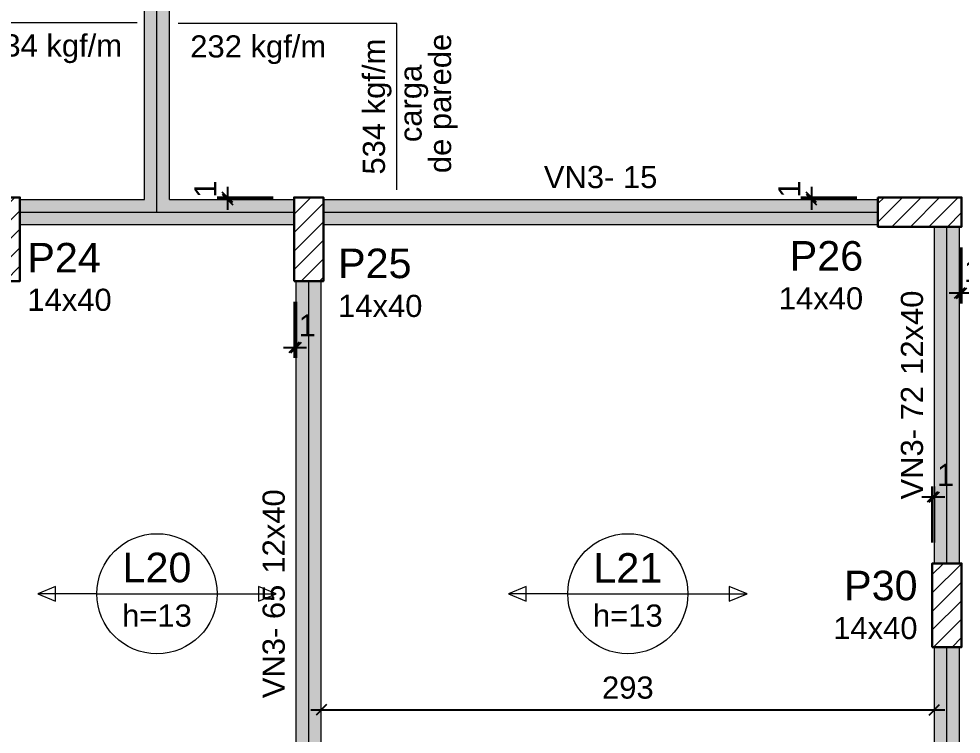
# Model space of a CAD drawing. Header units: millimetres. Extents: x -8 to 605, y -494 to 220.
# Drawn here: x 14.14 to 23.15, y -442.96 to -436.12 of the extents above; entities that cross this region are included whole.
import ezdxf

# ---------------------------------------------------------------- set-up
doc = ezdxf.new("R2010")
doc.units = ezdxf.units.MM
doc.header["$MEASUREMENT"] = 0
doc.linetypes.add('NULL', pattern=[0])
for name, color, linetype, lineweight in [('FO-Cargas de parede', 7, 'Continuous', 5), ('FO-Cotas', 5, 'Continuous', 5), ('FO-Eixos', 5, 'Continuous', 5), ('FO-Hachura pilar que passa', 19, 'Continuous', 5), ('FO-Hachura viga', 43, 'Continuous', 5), ('FO-Pilares', 4, 'Continuous', 30), ('FO-Textos das lajes', 1, 'Continuous', 20), ('FO-Textos das vigas', 7, 'Continuous', 5), ('FO-Textos dos pilares', 7, 'Continuous', 5), ('FO-Vigas', 1, 'Continuous', 20)]:
    doc.layers.add(name, color=color, linetype=linetype, lineweight=lineweight)
doc.styles.add('Arial', font='arial.ttf')
doc.dimstyles.new('UM_50.000000', dxfattribs={"dimtxt": 0.18, "dimasz": 0.1, "dimexe": 0.1, "dimexo": 0.2, "dimgap": 0, "dimtad": 1, "dimtih": 1, "dimtoh": 1, "dimdec": 1, "dimlfac": 50, "dimzin": 0, "dimdsep": 46, "dimtxsty": 'Standard', "dimcen": 0.09, "dimdle": 0.1, "dimadec": 1, "dimazin": 2, "dimtfac": 1, "dimtdec": 4, "dimtofl": 0, "dimtmove": 0, "dimatfit": 3, "dimfxl": 1, "dimtolj": 1, "dimarcsym": 0})
pattern_1 = [(45, (-4.58844, -411.61486), (-0.08838835, 0.08838835), [])]

# ---------------------------------------------------------------- blocks, each defined once
blk = doc.blocks.new('_Oblique')
at = {"color": 0, "linetype": 'ByBlock', "lineweight": -2}
blk.add_line((-0.5, -0.5), (0.5, 0.5), dxfattribs=at)
blk = doc.blocks.new('*D4259')
at = {"layer": 'Defpoints', "color": 0, "transparency": 16777216}
for p in [(17.0316, -442.7247), (22.8916, -442.7247), (22.8916, -442.7247)]:
    blk.add_point(p, dxfattribs=at)
at = {"layer": 'FO-Cotas', "color": 0, "lineweight": -2, "transparency": 16777216}
blk.add_line((16.9316, -442.7247), (22.9916, -442.7247), dxfattribs=at)
at = {"layer": 'FO-Cotas', "color": 0, "lineweight": -2, "transparency": 16777216, "xscale": 0.1, "yscale": 0.1, "zscale": 0.1, "rotation": 180}
blk.add_blockref('_Oblique', (17.0316, -442.7247), dxfattribs=at)
at = {"layer": 'FO-Cotas', "color": 0, "lineweight": -2, "transparency": 16777216, "xscale": 0.1, "yscale": 0.1, "zscale": 0.1}
blk.add_blockref('_Oblique', (22.8916, -442.7247), dxfattribs=at)
at = {"layer": 'FO-Cotas', "color": 7, "transparency": 16777216, "insert": (19.9616, -442.5129), "char_height": 0.2118, "attachment_point": 5, "rotation": 0.00573, "style": 'Arial'}
blk.add_mtext('\\A1;293', dxfattribs=at)
blk = doc.blocks.new('*D4397')
at = {"layer": 'Defpoints', "color": 0, "transparency": 16777216}
for p in [(16.7716, -438.6249), (16.7916, -438.6249), (16.7916, -439.2603)]:
    blk.add_point(p, dxfattribs=at)
at = {"layer": 'FO-Cotas', "color": 0, "lineweight": -2, "transparency": 16777216}
for p, q in [((16.7716, -438.8249), (16.7716, -439.3603)), ((16.7916, -438.8249), (16.7916, -439.3603)), ((16.6716, -439.2603), (16.8916, -439.2603))]:
    blk.add_line(p, q, dxfattribs=at)
at = {"layer": 'FO-Cotas', "color": 0, "lineweight": -2, "transparency": 16777216, "xscale": 0.1, "yscale": 0.1, "zscale": 0.1, "rotation": 180}
blk.add_blockref('_Oblique', (16.7716, -439.2603), dxfattribs=at)
at = {"layer": 'FO-Cotas', "color": 0, "lineweight": -2, "transparency": 16777216, "xscale": 0.1, "yscale": 0.1, "zscale": 0.1}
blk.add_blockref('_Oblique', (16.7916, -439.2603), dxfattribs=at)
at = {"layer": 'FO-Cotas', "color": 7, "transparency": 16777216, "insert": (16.8978, -439.0485), "char_height": 0.2118, "attachment_point": 5, "rotation": 0.00573, "style": 'Arial'}
blk.add_mtext('\\A1;1', dxfattribs=at)
blk = doc.blocks.new('*D4398')
at = {"layer": 'Defpoints', "color": 0, "transparency": 16777216}
for p in [(23.1316, -438.1047), (23.1516, -438.1047), (23.1316, -438.7401)]:
    blk.add_point(p, dxfattribs=at)
at = {"layer": 'FO-Cotas', "color": 0, "lineweight": -2, "transparency": 16777216}
for p, q in [((23.1316, -438.3047), (23.1316, -438.8401)), ((23.1516, -438.3047), (23.1516, -438.8401)), ((23.2516, -438.7401), (23.0316, -438.7401))]:
    blk.add_line(p, q, dxfattribs=at)
at = {"layer": 'FO-Cotas', "color": 0, "lineweight": -2, "transparency": 16777216, "xscale": 0.1, "yscale": 0.1, "zscale": 0.1, "rotation": 180}
blk.add_blockref('_Oblique', (23.1316, -438.7401), dxfattribs=at)
at = {"layer": 'FO-Cotas', "color": 0, "lineweight": -2, "transparency": 16777216, "xscale": 0.1, "yscale": 0.1, "zscale": 0.1}
blk.add_blockref('_Oblique', (23.1516, -438.7401), dxfattribs=at)
at = {"layer": 'FO-Cotas', "color": 7, "transparency": 16777216, "insert": (23.2578, -438.5283), "char_height": 0.2118, "attachment_point": 5, "rotation": 0.00573, "style": 'Arial'}
blk.add_mtext('\\A1;1', dxfattribs=at)
blk = doc.blocks.new('*D4403')
at = {"layer": 'Defpoints', "color": 0, "transparency": 16777216}
for p in [(22.8916, -440.6893), (22.8716, -441.3247), (22.8916, -441.3247)]:
    blk.add_point(p, dxfattribs=at)
at = {"layer": 'FO-Cotas', "color": 0, "lineweight": -2, "transparency": 16777216}
for p, q in [((22.8716, -441.1247), (22.8716, -440.5893)), ((22.8916, -441.1247), (22.8916, -440.5893)), ((22.7716, -440.6893), (22.9916, -440.6893))]:
    blk.add_line(p, q, dxfattribs=at)
at = {"layer": 'FO-Cotas', "color": 0, "lineweight": -2, "transparency": 16777216, "xscale": 0.1, "yscale": 0.1, "zscale": 0.1, "rotation": 180}
blk.add_blockref('_Oblique', (22.8716, -440.6893), dxfattribs=at)
at = {"layer": 'FO-Cotas', "color": 0, "lineweight": -2, "transparency": 16777216, "xscale": 0.1, "yscale": 0.1, "zscale": 0.1}
blk.add_blockref('_Oblique', (22.8916, -440.6893), dxfattribs=at)
at = {"layer": 'FO-Cotas', "color": 7, "transparency": 16777216, "insert": (22.9978, -440.4775), "char_height": 0.2118, "attachment_point": 5, "rotation": 0.00573, "style": 'Arial'}
blk.add_mtext('\\A1;1', dxfattribs=at)
blk = doc.blocks.new('*D4475')
at = {"layer": 'Defpoints', "color": 0, "transparency": 16777216}
for p in [(16.1362, -437.8449), (16.7716, -437.8249), (16.7716, -437.8449)]:
    blk.add_point(p, dxfattribs=at)
at = {"layer": 'FO-Cotas', "color": 0, "lineweight": -2, "transparency": 16777216}
for p, q in [((16.1362, -437.7249), (16.1362, -437.9449)), ((16.5716, -437.8249), (16.0362, -437.8249)), ((16.5716, -437.8449), (16.0362, -437.8449))]:
    blk.add_line(p, q, dxfattribs=at)
at = {"layer": 'FO-Cotas', "color": 0, "lineweight": -2, "transparency": 16777216, "xscale": 0.1, "yscale": 0.1, "zscale": 0.1}
for p, rotation in [((16.1362, -437.8249), 90), ((16.1362, -437.8449), 270)]:
    blk.add_blockref('_Oblique', p, dxfattribs=dict(at, rotation=rotation))
at = {"layer": 'FO-Cotas', "color": 7, "transparency": 16777216, "insert": (15.9244, -437.7466), "char_height": 0.2118, "attachment_point": 5, "rotation": 90, "style": 'Arial'}
blk.add_mtext('\\A1;1', dxfattribs=at)
blk = doc.blocks.new('*D4476')
at = {"layer": 'Defpoints', "color": 0, "transparency": 16777216}
for p in [(21.7162, -437.8449), (22.3516, -437.8247), (22.3516, -437.8449)]:
    blk.add_point(p, dxfattribs=at)
at = {"layer": 'FO-Cotas', "color": 0, "lineweight": -2, "transparency": 16777216}
for p, q in [((21.7162, -437.7247), (21.7162, -437.9449)), ((22.1516, -437.8247), (21.6162, -437.8247)), ((22.1516, -437.8449), (21.6162, -437.8449))]:
    blk.add_line(p, q, dxfattribs=at)
at = {"layer": 'FO-Cotas', "color": 0, "lineweight": -2, "transparency": 16777216, "xscale": 0.1, "yscale": 0.1, "zscale": 0.1}
for p, rotation in [((21.7162, -437.8247), 90), ((21.7162, -437.8449), 270)]:
    blk.add_blockref('_Oblique', p, dxfattribs=dict(at, rotation=rotation))
at = {"layer": 'FO-Cotas', "color": 7, "transparency": 16777216, "insert": (21.5044, -437.7464), "char_height": 0.2118, "attachment_point": 5, "rotation": 90, "style": 'Arial'}
blk.add_mtext('\\A1;1', dxfattribs=at)

msp = doc.modelspace()

# ---------------------------------------------------------------- hatches: boundary and pattern name
at = {"layer": 'FO-Hachura pilar que passa', "linetype": 'Continuous', "ltscale": 0.2}
h = msp.add_hatch(dxfattribs=at)
h.set_pattern_fill('ANSI31', color=19, style=0)
h.set_pattern_definition(pattern_1)
h.paths.add_polyline_path([(13.8716, -438.6247), (14.0116, -438.6247), (14.1516, -438.6247), (14.1516, -438.2247), (14.1516, -437.8247), (14.0116, -437.8247), (13.8716, -437.8247), (13.8716, -438.2247)])
h = msp.add_hatch(dxfattribs=at)
h.set_pattern_fill('ANSI31', color=19, style=0)
h.set_pattern_definition(pattern_1)
h.paths.add_polyline_path([(16.7716, -438.6249), (16.9116, -438.6249), (17.0516, -438.6249), (17.0516, -438.2249), (17.0516, -437.8249), (16.9116, -437.8249), (16.7716, -437.8249), (16.7716, -438.2249)])
h = msp.add_hatch(dxfattribs=at)
h.set_pattern_fill('ANSI31', color=19, style=0)
h.set_pattern_definition(pattern_1)
h.paths.add_polyline_path([(22.3516, -437.8247), (22.3516, -437.9647), (22.3516, -438.1047), (22.7516, -438.1047), (23.1516, -438.1047), (23.1516, -437.9647), (23.1516, -437.8247), (22.7516, -437.8247)])
h = msp.add_hatch(dxfattribs=at)
h.set_pattern_fill('ANSI31', color=19, style=0)
h.set_pattern_definition(pattern_1)
h.paths.add_polyline_path([(22.8716, -442.1247), (23.0116, -442.1247), (23.1516, -442.1247), (23.1516, -441.7247), (23.1516, -441.3247), (23.0116, -441.3247), (22.8716, -441.3247), (22.8716, -441.7247)])
at = {"layer": 'FO-Hachura viga', "linetype": 'Continuous', "ltscale": 0.2}
for points in [[(15.5816, -437.8449), (15.5816, -437.8449), (15.5816, -433.5249), (15.3416, -433.5249), (15.3416, -437.8449), (15.4616, -437.9649), (15.5816, -437.8449)], [(15.4616, -437.9649), (15.4616, -437.9649), (15.3416, -437.8449), (14.1516, -437.8449), (14.1516, -438.0849), (15.4616, -438.0849), (15.4616, -437.9649)], [(16.7716, -437.8449), (16.7716, -437.8449), (15.5816, -437.8449), (15.4616, -437.9649), (15.4616, -438.0849), (16.7716, -438.0849), (16.7716, -437.8449)], [(22.3516, -437.8449), (22.3516, -437.8449), (17.0516, -437.8449), (17.0516, -438.0849), (22.3516, -438.0849), (22.3516, -437.8449)], [(23.1316, -438.1047), (23.1316, -438.1047), (22.8916, -438.1047), (22.8916, -441.3247), (23.1316, -441.3247), (23.1316, -438.1047)], [(17.0316, -438.6249), (17.0316, -438.6249), (16.7916, -438.6249), (16.7916, -444.6049), (17.0316, -444.6049), (17.0316, -438.6249)], [(23.1316, -442.1247), (23.1316, -442.1247), (22.8916, -442.1247), (22.8916, -445.1447), (23.0116, -445.2647), (23.1316, -445.2647), (23.1316, -442.1247)]]:
    msp.add_hatch(color=43, dxfattribs=at).paths.add_polyline_path(points)

# ---------------------------------------------------------------- linework, layer by layer
at = {"layer": 'FO-Cargas de parede'}
for p, q in [((13.1646, -436.1539), (15.2736, -436.1539)), ((17.7556, -436.1629), (15.6646, -436.1629)), ((17.7556, -437.7519), (17.7556, -436.1629))]:
    msp.add_line(p, q, dxfattribs=at)
at = {"layer": 'FO-Eixos'}
for p, q in [((15.4616, -437.9649), (15.4616, -433.5249)), ((14.1516, -437.9649), (15.4616, -437.9649)), ((15.4616, -437.9649), (16.7716, -437.9649)), ((17.0516, -437.9649), (22.3516, -437.9649)), ((23.0116, -441.3247), (23.0116, -438.1047)), ((16.9116, -444.6049), (16.9116, -438.6249)), ((23.0116, -445.2647), (23.0116, -442.1247))]:
    msp.add_line(p, q, dxfattribs=at)
at = {"layer": 'FO-Pilares'}
for points in [[(13.8716, -438.6247), (14.0116, -438.6247), (14.1516, -438.6247), (14.1516, -438.2247), (14.1516, -437.8247), (14.0116, -437.8247), (13.8716, -437.8247), (13.8716, -438.2247), (13.8716, -438.6247)], [(16.7716, -438.6249), (16.9116, -438.6249), (17.0516, -438.6249), (17.0516, -438.2249), (17.0516, -437.8249), (16.9116, -437.8249), (16.7716, -437.8249), (16.7716, -438.2249), (16.7716, -438.6249)], [(22.3516, -437.8247), (22.3516, -437.9647), (22.3516, -438.1047), (22.7516, -438.1047), (23.1516, -438.1047), (23.1516, -437.9647), (23.1516, -437.8247), (22.7516, -437.8247), (22.3516, -437.8247)], [(22.8716, -442.1247), (23.0116, -442.1247), (23.1516, -442.1247), (23.1516, -441.7247), (23.1516, -441.3247), (23.0116, -441.3247), (22.8716, -441.3247), (22.8716, -441.7247), (22.8716, -442.1247)]]:
    msp.add_lwpolyline(points, close=True, dxfattribs=at)
at = {"layer": 'FO-Textos das lajes'}
for p, q in [((14.4916, -441.5442), (14.3221, -441.6148)), ((14.4916, -441.6854), (14.4916, -441.5442)), ((16.601, -441.6148), (16.4316, -441.5442)), ((16.4316, -441.5442), (16.4316, -441.6854)), ((18.9916, -441.5442), (18.8221, -441.6148)), ((18.9916, -441.6854), (18.9916, -441.5442)), ((21.101, -441.6148), (20.9316, -441.5442)), ((20.9316, -441.5442), (20.9316, -441.6854)), ((14.3221, -441.6148), (14.4916, -441.6854)), ((14.8869, -441.6148), (16.0362, -441.6148)), ((16.4316, -441.6854), (16.601, -441.6148)), ((18.8221, -441.6148), (18.9916, -441.6854)), ((19.3869, -441.6148), (20.5362, -441.6148)), ((20.9316, -441.6854), (21.101, -441.6148))]:
    msp.add_line(p, q, dxfattribs=at)
for points in [[(14.8869, -441.6148), (14.3221, -441.6148)], [(16.0362, -441.6148), (16.601, -441.6148)], [(19.3869, -441.6148), (18.8221, -441.6148)], [(20.5362, -441.6148), (21.101, -441.6148)]]:
    msp.add_lwpolyline(points, dxfattribs=at)
for centre in [(15.4616, -441.6148), (19.9616, -441.6148)]:
    msp.add_circle(centre, 0.5746, dxfattribs=at)
at = {"layer": 'FO-Vigas'}
for p, q in [((15.3416, -437.8449), (15.3416, -433.5249)), ((15.5816, -437.8449), (15.5816, -433.5249)), ((14.1516, -437.8449), (15.3416, -437.8449)), ((15.5816, -437.8449), (16.7716, -437.8449)), ((17.0516, -437.8449), (22.3516, -437.8449)), ((14.1516, -438.0849), (15.4616, -438.0849)), ((15.4616, -438.0849), (16.7716, -438.0849)), ((17.0516, -438.0849), (22.3516, -438.0849)), ((22.8916, -441.3247), (22.8916, -438.1047)), ((23.1316, -441.3247), (23.1316, -438.1047)), ((16.7916, -444.6049), (16.7916, -438.6249)), ((17.0316, -444.6049), (17.0316, -438.6249)), ((22.8916, -445.1447), (22.8916, -442.1247)), ((23.1316, -445.2647), (23.1316, -442.1247))]:
    msp.add_line(p, q, dxfattribs=at)

# ---------------------------------------------------------------- texts
at = {"layer": 'FO-Cargas de parede', "linetype": 'NULL', "ltscale": 0.2, "char_height": 0.2118, "width": 2.598102, "attachment_point": 8, "line_spacing_factor": 0.798, "style": 'Arial'}
for s, insert in [('234 kgf/m', (14.4786, -436.5419)), ('232 kgf/m', (16.4293, -436.5509))]:
    msp.add_mtext(s, dxfattribs=dict(at, insert=insert))
at = {"layer": 'FO-Cargas de parede', "linetype": 'NULL', "ltscale": 0.2, "char_height": 0.2118, "width": 2.598102, "attachment_point": 8, "rotation": 90.00021, "line_spacing_factor": 0.798, "style": 'Arial'}
for s, insert in [('534 kgf/m', (17.7046, -436.9569)), ('carga \\Pde parede', (18.3365, -436.9266))]:
    msp.add_mtext(s, dxfattribs=dict(at, insert=insert))
at = {"layer": 'FO-Textos das lajes', "linetype": 'NULL', "ltscale": 0.2, "attachment_point": 8, "line_spacing_factor": 0.798, "style": 'Arial'}
for s, insert, char_height, width in [('L20', (15.4616, -441.5087), 0.2824, 1.316001), ('L21', (19.9616, -441.5087), 0.2824, 1.316001), ('h=13', (15.4616, -441.932), 0.2118, 1.332467), ('h=13', (19.9616, -441.932), 0.2118, 1.332467)]:
    msp.add_mtext(s, dxfattribs=dict(at, insert=insert, char_height=char_height, width=width))
at = {"layer": 'FO-Textos das vigas', "linetype": 'NULL', "ltscale": 0.2, "insert": (19.7016, -437.739), "char_height": 0.2118, "width": 2.170627, "attachment_point": 8, "line_spacing_factor": 0.798, "style": 'Arial'}
msp.add_mtext('VN3- 15', dxfattribs=at)
at = {"layer": 'FO-Textos das vigas', "linetype": 'NULL', "ltscale": 0.2, "char_height": 0.2118, "rotation": 90.00021, "line_spacing_factor": 0.798, "style": 'Arial'}
for s, insert, width, attachment_point in [('12x40', (22.7857, -439.5219), 1.612069, 7), ('VN3- 72', (22.7857, -439.6279), 2.170627, 9), ('12x40', (16.6857, -441.4219), 1.612069, 7), ('VN3- 65', (16.6857, -441.5279), 2.170627, 9)]:
    msp.add_mtext(s, dxfattribs=dict(at, insert=insert, width=width, attachment_point=attachment_point))
at = {"layer": 'FO-Textos dos pilares', "linetype": 'NULL', "ltscale": 0.2, "line_spacing_factor": 0.798, "style": 'Arial'}
for s, insert, char_height, width, attachment_point in [('P24', (14.2226, -438.5424), 0.2824, 1.403821, 7), ('P26', (22.2106, -438.5287), 0.2824, 1.403821, 9), ('P25', (17.1926, -438.6008), 0.2824, 1.403821, 7), ('14x40', (14.2226, -438.9127), 0.2118, 1.612069, 7), ('14x40', (17.1926, -438.9711), 0.2118, 1.612069, 7), ('14x40', (22.2106, -438.899), 0.2118, 1.612069, 9), ('P30', (22.7306, -441.6807), 0.2824, 1.403821, 9), ('14x40', (22.7306, -442.051), 0.2118, 1.612069, 9)]:
    msp.add_mtext(s, dxfattribs=dict(at, insert=insert, char_height=char_height, width=width, attachment_point=attachment_point))

# ---------------------------------------------------------------- dimensions: what is measured, and where the dimension line sits
at = {"layer": 'FO-Cotas'}
for base, p1, p2, picture, middle in [((16.1362, -437.8449), (16.7716, -437.8249), (16.7716, -437.8449), '*D4475', (15.9244, -437.7466)), ((21.7162, -437.8449), (22.3516, -437.8247), (22.3516, -437.8449), '*D4476', (21.5044, -437.7464))]:
    dim = msp.add_linear_dim(base=base, p1=p1, p2=p2, angle=90, dimstyle='UM_50.000000', override={"dimtxt": 0.2118, "dimasz": 0.1, "dimexe": 0.1, "dimexo": 0.2, "dimtad": 1, "dimtih": 0, "dimtoh": 0, "dimdec": 1, "dimlfac": 50, "dimzin": 8, "dimtxsty": 'Arial', "dimblk": 'Oblique', "dimblk1": 'Oblique', "dimblk2": 'Oblique', "dimsah": 1, "dimdle": 0.1, "dimse1": 0, "dimse2": 0, "dimclrt": 7, "dimadec": 1, "dimazin": 3, "dimtmove": 2, "dimldrblk": 'Oblique'}, dxfattribs=at)
    dim.commit()
    dim.dimension.update_dxf_attribs({"geometry": picture, "text_midpoint": middle, "dimtype": 160, "text_rotation": 90})
for base, p1, p2, override, picture, middle in [((23.1316, -438.7401), (23.1516, -438.1047), (23.1316, -438.1047), {"dimtxt": 0.2118, "dimasz": 0.1, "dimexe": 0.1, "dimexo": 0.2, "dimtad": 1, "dimtih": 0, "dimtoh": 0, "dimdec": 1, "dimlfac": 50, "dimzin": 8, "dimtxsty": 'Arial', "dimblk": 'Oblique', "dimblk1": 'Oblique', "dimblk2": 'Oblique', "dimsah": 1, "dimdle": 0.1, "dimse1": 0, "dimse2": 0, "dimclrt": 7, "dimadec": 1, "dimazin": 3, "dimtmove": 2, "dimldrblk": 'Oblique'}, '*D4398', (23.2578, -438.5283)), ((16.7916, -439.2603), (16.7716, -438.6249), (16.7916, -438.6249), {"dimtxt": 0.2118, "dimasz": 0.1, "dimexe": 0.1, "dimexo": 0.2, "dimtad": 1, "dimtih": 0, "dimtoh": 0, "dimdec": 1, "dimlfac": 50, "dimzin": 8, "dimtxsty": 'Arial', "dimblk": 'Oblique', "dimblk1": 'Oblique', "dimblk2": 'Oblique', "dimsah": 1, "dimdle": 0.1, "dimse1": 0, "dimse2": 0, "dimclrt": 7, "dimadec": 1, "dimazin": 3, "dimtmove": 2, "dimldrblk": 'Oblique'}, '*D4397', (16.8978, -439.0485)), ((22.8916, -440.6893), (22.8716, -441.3247), (22.8916, -441.3247), {"dimtxt": 0.2118, "dimasz": 0.1, "dimexe": 0.1, "dimexo": 0.2, "dimtad": 1, "dimtih": 0, "dimtoh": 0, "dimdec": 1, "dimlfac": 50, "dimzin": 8, "dimtxsty": 'Arial', "dimblk": 'Oblique', "dimblk1": 'Oblique', "dimblk2": 'Oblique', "dimsah": 1, "dimdle": 0.1, "dimse1": 0, "dimse2": 0, "dimclrt": 7, "dimadec": 1, "dimazin": 3, "dimtmove": 2, "dimldrblk": 'Oblique'}, '*D4403', (22.9978, -440.4775)), ((22.8916, -442.7247), (17.0316, -442.7247), (22.8916, -442.7247), {"dimtxt": 0.2118, "dimasz": 0.1, "dimexe": 0.1, "dimexo": 0.2, "dimtad": 1, "dimtih": 0, "dimtoh": 0, "dimdec": 1, "dimlfac": 50, "dimzin": 8, "dimtxsty": 'Arial', "dimblk": 'Oblique', "dimblk1": 'Oblique', "dimblk2": 'Oblique', "dimsah": 1, "dimdle": 0.1, "dimse1": 1, "dimse2": 1, "dimclrt": 7, "dimadec": 1, "dimazin": 3, "dimtmove": 2, "dimldrblk": 'Oblique'}, '*D4259', (19.9616, -442.5129))]:
    dim = msp.add_linear_dim(base=base, p1=p1, p2=p2, dimstyle='UM_50.000000', override=override, dxfattribs=at)
    dim.commit()
    dim.dimension.update_dxf_attribs({"geometry": picture, "text_midpoint": middle, "dimtype": 160, "text_rotation": 0.00573})

doc.saveas('drawing.dxf')
